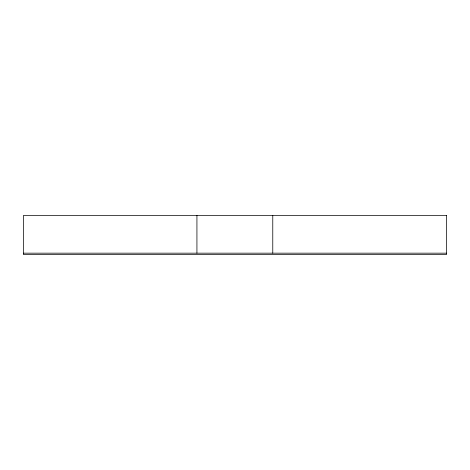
<?xml version="1.0" encoding="UTF-8"?>
<svg xmlns="http://www.w3.org/2000/svg" width="470" height="470" viewBox="0 0 470 470"><rect width="100%" height="100%" fill="white"/><g stroke="black" fill="none" stroke-linecap="round" stroke-linejoin="round"><path stroke-width="0.7" d="M23.5 253.166L446.5 253.166M272.77 215.401L272.77 253.166M196.93 215.401L196.93 253.166M446.5 215.401L23.5 215.401L23.5 254.599L446.5 254.599L446.5 215.401"/></g></svg>
